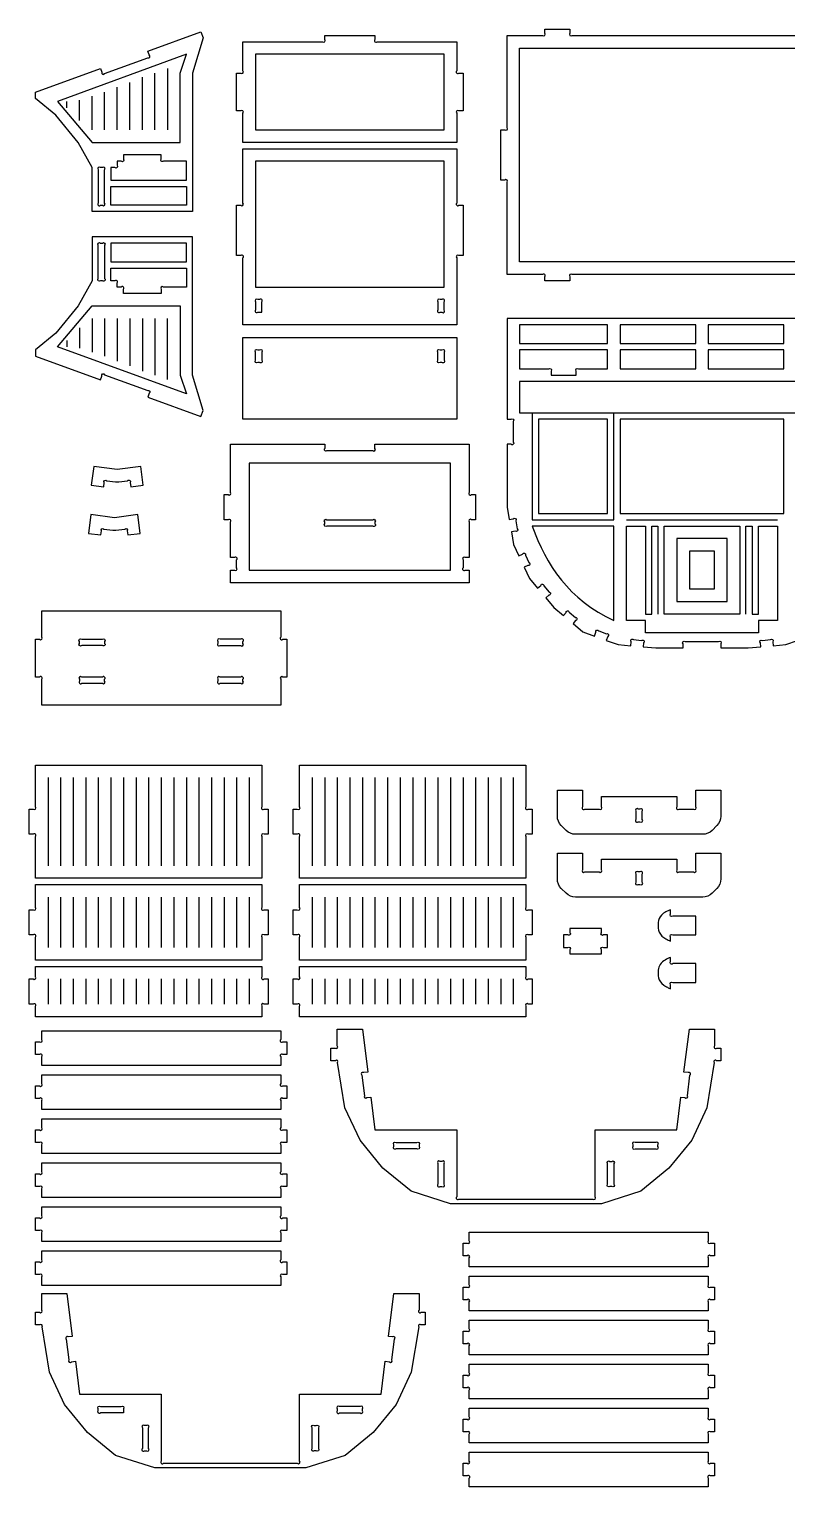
# Model space of a CAD drawing. Extents: x 44.7 to 113.5, y 14.9 to 72.8.
# Drawn here: x 44.7 to 74.9, y 14.9 to 72.8 of the extents above; entities that cross this region are included whole.
import ezdxf

# ---------------------------------------------------------------- set-up
doc = ezdxf.new("R2010")
doc.units = 0
doc.header["$MEASUREMENT"] = 0
doc.layers.get('0').update_dxf_attribs({"linetype": 'CONTINUOUS'})
doc.layers.add('ENGRAVE', color=1, linetype='CONTINUOUS')

msp = doc.modelspace()

# ---------------------------------------------------------------- linework, layer by layer
for points in [[(47.25, 65.562), (47.25, 67.312), (46.702, 68.309), (45.81, 69.39), (45, 70.062), (45, 70.312), (47.584, 71.253), (47.639, 71.101, 1), (47.752, 71.048), (49.466, 71.672, 1), (49.519, 71.785), (49.463, 71.937), (51.578, 72.706), (51.663, 72.471), (51.25, 71.062), (51.25, 65.562)], [(53.25, 68.312), (53.25, 69.474, 1), (53.161, 69.562), (53, 69.562), (53, 71.062), (53.161, 71.062, 1), (53.25, 71.151), (53.25, 72.312), (56.411, 72.312, 1), (56.5, 72.401), (56.5, 72.562), (58.5, 72.562), (58.5, 72.401, 1), (58.588, 72.312), (61.75, 72.312), (61.75, 71.151, 1), (61.838, 71.062), (62, 71.062), (62, 69.562), (61.838, 69.562, 1), (61.75, 69.474), (61.75, 68.312)], [(51, 66.812), (51, 67.562), (50.088, 67.562, -1), (50, 67.651), (50, 67.812), (48.5, 67.812), (48.5, 67.651, -1), (48.411, 67.562), (48.25, 67.562), (48.25, 67.401, -1), (48.161, 67.312), (48, 67.312), (48, 66.812)], [(53.25, 61.062), (53.25, 63.724, 1), (53.161, 63.812), (53, 63.812), (53, 65.812), (53.161, 65.812, 1), (53.25, 65.901), (53.25, 68.062), (61.75, 68.062), (61.75, 65.901, 1), (61.838, 65.812), (62, 65.812), (62, 63.812), (61.838, 63.812, 1), (61.75, 63.724), (61.75, 61.062)], [(47.5, 67.224), (47.5, 65.901, 1), (47.588, 65.812), (47.661, 65.812, 1), (47.75, 65.901), (47.75, 67.224, 1), (47.661, 67.312), (47.588, 67.312, 1)], [(47.25, 64.562), (47.25, 62.812), (46.702, 61.816), (45.81, 60.734), (45, 60.062), (45, 59.812), (47.584, 58.872), (47.639, 59.024, -1), (47.752, 59.076), (49.466, 58.453, -1), (49.519, 58.34), (49.463, 58.188), (51.578, 57.418), (51.663, 57.653), (51.25, 59.062), (51.25, 64.562)], [(47.75, 64.224), (47.75, 62.901, -1), (47.661, 62.812), (47.588, 62.812, -1), (47.5, 62.901), (47.5, 64.224, -1), (47.588, 64.312), (47.661, 64.312, -1)], [(51, 63.312), (51, 62.562), (50.088, 62.562, 1), (50, 62.474), (50, 62.312), (48.5, 62.312), (48.5, 62.474, 1), (48.411, 62.562), (48.25, 62.562), (48.25, 62.724, 1), (48.161, 62.812), (48, 62.812), (48, 63.312)], [(53.75, 61.974), (53.75, 61.651, 1), (53.838, 61.562), (54, 61.562), (54, 61.974, 1), (53.911, 62.062), (53.838, 62.062, 1)], [(61, 61.974), (61, 61.651, 1), (61.088, 61.562), (61.161, 61.562, 1), (61.25, 61.651), (61.25, 61.974, 1), (61.161, 62.062), (61.088, 62.062, 1)], [(54, 59.974), (54, 59.651, -1), (53.911, 59.562), (53.838, 59.562, -1), (53.75, 59.651), (53.75, 59.974, -1), (53.838, 60.062), (53.911, 60.062, -1)], [(61.088, 60.062), (61.161, 60.062, -1), (61.25, 59.974), (61.25, 59.651, -1), (61.161, 59.562), (61.088, 59.562, -1), (61, 59.651), (61, 59.974, -1)], [(64.25, 60.062), (64.25, 59.312), (65.411, 59.312, -1), (65.5, 59.224), (65.5, 59.062), (66.5, 59.062), (66.5, 59.224, -1), (66.588, 59.312), (67.75, 59.312), (67.75, 60.062)], [(52.75, 50.812), (52.75, 51.312), (52.911, 51.312, 1), (53, 51.401), (53, 51.724, 1), (52.911, 51.812), (52.75, 51.812), (52.75, 53.224, 1), (52.661, 53.312), (52.5, 53.312), (52.5, 54.312), (52.661, 54.312, 1), (52.75, 54.401), (52.75, 56.312), (56.5, 56.312), (56.5, 56.151, 1), (56.588, 56.062), (58.411, 56.062, 1), (58.5, 56.151), (58.5, 56.312), (62.25, 56.312), (62.25, 54.401, 1), (62.338, 54.312), (62.5, 54.312), (62.5, 53.312), (62.338, 53.312, 1), (62.25, 53.224), (62.25, 51.812), (62.088, 51.812, 1), (62, 51.724), (62, 51.401, 1), (62.088, 51.312), (62.25, 51.312), (62.25, 50.812)], [(48.316, 54.817), (48.666, 54.863, -1), (48.765, 54.787), (48.787, 54.627), (49.282, 54.692), (49.184, 55.436), (48.251, 55.313), (47.317, 55.436), (47.219, 54.692), (47.715, 54.627), (47.736, 54.787, -1), (47.835, 54.863), (48.185, 54.817)], [(48.202, 52.897), (48.552, 52.943, -1), (48.652, 52.867), (48.673, 52.707), (49.168, 52.772), (49.07, 53.516), (48.137, 53.393), (47.203, 53.516), (47.105, 52.772), (47.601, 52.707), (47.622, 52.867, -1), (47.721, 52.943), (48.071, 52.897)], [(56.588, 53.312), (58.411, 53.312, -1), (58.5, 53.224), (58.5, 53.151, -1), (58.411, 53.062), (56.588, 53.062, -1), (56.5, 53.151), (56.5, 53.224, -1)], [(45.25, 45.937), (45.25, 46.974, 1), (45.161, 47.062), (45, 47.062), (45, 48.562), (45.161, 48.562, 1), (45.25, 48.651), (45.25, 49.687), (54.75, 49.687), (54.75, 48.651, 1), (54.838, 48.562), (55, 48.562), (55, 47.062), (54.838, 47.062, 1), (54.75, 46.974), (54.75, 45.937)], [(46.838, 48.562), (47.661, 48.562, -1), (47.75, 48.474), (47.75, 48.401, -1), (47.661, 48.312), (46.838, 48.312, -1), (46.75, 48.401), (46.75, 48.474, -1)], [(52.338, 48.312), (53.161, 48.312, 1), (53.25, 48.401), (53.25, 48.474, 1), (53.161, 48.562), (52.338, 48.562, 1), (52.25, 48.474), (52.25, 48.401, 1)], [(46.838, 46.812), (47.661, 46.812, 1), (47.75, 46.901), (47.75, 46.974, 1), (47.661, 47.062), (46.838, 47.062, 1), (46.75, 46.974), (46.75, 46.901, 1)], [(53.161, 47.062), (52.338, 47.062, 1), (52.25, 46.974), (52.25, 46.901, 1), (52.338, 46.812), (53.161, 46.812, 1), (53.25, 46.901), (53.25, 46.974, 1)], [(45, 39.062), (45, 40.724, 1), (44.911, 40.812), (44.75, 40.812), (44.75, 41.812), (44.911, 41.812, 1), (45, 41.901), (45, 43.562), (54, 43.562), (54, 41.901, 1), (54.088, 41.812), (54.25, 41.812), (54.25, 40.812), (54.088, 40.812, 1), (54, 40.724), (54, 39.062)], [(55.5, 39.062), (55.5, 40.724, 1), (55.411, 40.812), (55.25, 40.812), (55.25, 41.812), (55.411, 41.812, 1), (55.5, 41.901), (55.5, 43.562), (64.5, 43.562), (64.5, 41.901, 1), (64.588, 41.812), (64.75, 41.812), (64.75, 40.812), (64.588, 40.812, 1), (64.5, 40.724), (64.5, 39.062)], [(65.75, 42.562), (66.75, 42.562), (66.75, 41.901, 1), (66.838, 41.812), (67.411, 41.812, 1), (67.5, 41.901), (67.5, 42.312), (70.5, 42.312), (70.5, 41.901, 1), (70.588, 41.812), (71.161, 41.812, 1), (71.25, 41.901), (71.25, 42.562), (72.25, 42.562), (72.25, 41.533, -0.198916), (72.094, 41.157), (71.906, 40.968, -0.198915), (71.529, 40.812), (66.47, 40.812, -0.198915), (66.094, 40.968), (65.906, 41.157, -0.198914), (65.75, 41.533)], [(68.875, 41.724), (68.875, 41.401, 1), (68.963, 41.312), (69.036, 41.312, 1), (69.125, 41.401), (69.125, 41.724, 1), (69.036, 41.812), (68.963, 41.812, 1)], [(65.75, 40.067), (66.75, 40.067), (66.75, 39.405, 1), (66.838, 39.317), (67.411, 39.317, 1), (67.5, 39.405), (67.5, 39.817), (70.5, 39.817), (70.5, 39.405, 1), (70.588, 39.317), (71.161, 39.317, 1), (71.25, 39.405), (71.25, 40.067), (72.25, 40.067), (72.25, 39.037, -0.198917), (72.094, 38.661), (71.906, 38.473, -0.198915), (71.529, 38.317), (66.47, 38.317, -0.198916), (66.094, 38.473), (65.906, 38.661, -0.198914), (65.75, 39.037)], [(68.875, 39.229), (68.875, 38.905, 1), (68.963, 38.817), (69.036, 38.817, 1), (69.125, 38.905), (69.125, 39.229, 1), (69.036, 39.317), (68.963, 39.317, 1)], [(45, 35.812), (45, 36.724, 1), (44.911, 36.812), (44.75, 36.812), (44.75, 37.812), (44.911, 37.812, 1), (45, 37.901), (45, 38.812), (54, 38.812), (54, 37.901, 1), (54.088, 37.812), (54.25, 37.812), (54.25, 36.812), (54.088, 36.812, 1), (54, 36.724), (54, 35.812)], [(55.5, 35.812), (55.5, 36.724, 1), (55.411, 36.812), (55.25, 36.812), (55.25, 37.812), (55.411, 37.812, 1), (55.5, 37.901), (55.5, 38.812), (64.5, 38.812), (64.5, 37.901, 1), (64.588, 37.812), (64.75, 37.812), (64.75, 36.812), (64.588, 36.812, 1), (64.5, 36.724), (64.5, 35.812)], [(71.25, 37.562), (70.338, 37.562, -1), (70.25, 37.651), (70.25, 37.812, 0.021616), (70.069, 37.728, 0.08231), (69.894, 37.598, 0.158207), (69.76, 37.303, 0.097463), (69.773, 37.001, 0.177471), (69.979, 36.709, 0.02745), (70.064, 36.655, 0.020909), (70.25, 36.562), (70.25, 36.724, -1), (70.338, 36.812), (71.25, 36.812)], [(66.25, 37.062), (66.25, 36.901, -1), (66.161, 36.812), (66, 36.812), (66, 36.312), (66.161, 36.312, -1), (66.25, 36.224), (66.25, 36.062), (67.5, 36.062), (67.5, 36.224, -1), (67.588, 36.312), (67.75, 36.312), (67.75, 36.812), (67.588, 36.812, -1), (67.5, 36.901), (67.5, 37.062)], [(45, 33.562), (45, 33.974, 1), (44.911, 34.062), (44.75, 34.062), (44.75, 35.062), (44.911, 35.062, 1), (45, 35.151), (45, 35.562), (54, 35.562), (54, 35.151, 1), (54.088, 35.062), (54.25, 35.062), (54.25, 34.062), (54.088, 34.062, 1), (54, 33.974), (54, 33.562)], [(55.5, 33.562), (55.5, 33.974, 1), (55.411, 34.062), (55.25, 34.062), (55.25, 35.062), (55.411, 35.062, 1), (55.5, 35.151), (55.5, 35.562), (64.5, 35.562), (64.5, 35.151, 1), (64.588, 35.062), (64.75, 35.062), (64.75, 34.062), (64.588, 34.062, 1), (64.5, 33.974), (64.5, 33.562)], [(71.25, 35.67), (70.338, 35.67, -1), (70.25, 35.758), (70.25, 35.92, 0.030229), (70.031, 35.814, 0.112837), (69.844, 35.641, 0.118473), (69.76, 35.411, 0.097463), (69.773, 35.108, 0.17747), (69.979, 34.817, 0.041119), (70.125, 34.73, 0.013939), (70.25, 34.67), (70.25, 34.831, -1), (70.338, 34.92), (71.25, 34.92)], [(67.5, 26.126), (61.5, 26.126), (59.934, 26.625), (58.818, 27.535), (57.905, 28.65), (57.306, 29.938), (57.012, 31.738, 1), (56.925, 31.812), (56.75, 31.812), (56.75, 32.312), (56.911, 32.312, 1), (56.999, 32.401), (57, 33.062), (58, 33.062), (58.215, 31.357), (58.054, 31.337, 1), (57.978, 31.238), (58.08, 30.421, 1), (58.179, 30.345), (58.339, 30.365), (58.5, 29.062), (61.75, 29.062), (61.75, 26.401, 1), (61.838, 26.312), (67.161, 26.312, 1), (67.25, 26.401), (67.25, 29.062), (70.5, 29.062), (70.661, 30.365), (70.821, 30.345, 1), (70.92, 30.421), (71.022, 31.238, 1), (70.945, 31.337), (70.785, 31.357), (71, 33.062), (72, 33.062), (72, 32.401, 1), (72.088, 32.312), (72.25, 32.312), (72.25, 31.812), (72.075, 31.812, 1), (71.988, 31.738), (71.693, 29.938), (71.095, 28.65), (70.181, 27.535), (69.066, 26.625)], [(45.25, 31.625), (45.25, 31.974, 1), (45.161, 32.062), (45, 32.062), (45, 32.562), (45.161, 32.562, 1), (45.25, 32.651), (45.25, 33), (54.75, 33), (54.75, 32.651, 1), (54.838, 32.562), (55, 32.562), (55, 32.062), (54.838, 32.062, 1), (54.75, 31.974), (54.75, 31.625)], [(45.25, 29.875), (45.25, 30.224, 1), (45.161, 30.312), (45, 30.312), (45, 30.812), (45.161, 30.812, 1), (45.25, 30.901), (45.25, 31.25), (54.75, 31.25), (54.75, 30.901, 1), (54.838, 30.812), (55, 30.812), (55, 30.312), (54.838, 30.312, 1), (54.75, 30.224), (54.75, 29.875)], [(45.25, 28.125), (45.25, 28.474, 1), (45.161, 28.562), (45, 28.562), (45, 29.062), (45.161, 29.062, 1), (45.25, 29.151), (45.25, 29.5), (54.75, 29.5), (54.75, 29.151, 1), (54.838, 29.062), (55, 29.062), (55, 28.562), (54.838, 28.562, 1), (54.75, 28.474), (54.75, 28.125)], [(59.338, 28.562), (60.161, 28.562, -1), (60.25, 28.474), (60.25, 28.401, -1), (60.161, 28.312), (59.338, 28.312, -1), (59.25, 28.401), (59.25, 28.474, -1)], [(68.838, 28.312), (69.661, 28.312, 1), (69.75, 28.401), (69.75, 28.474, 1), (69.661, 28.562), (68.838, 28.562, 1), (68.75, 28.474), (68.75, 28.401, 1)], [(61, 27.724), (61, 26.901, 1), (61.088, 26.812), (61.161, 26.812, 1), (61.25, 26.901), (61.25, 27.724, 1), (61.161, 27.812), (61.088, 27.812, 1)], [(68, 27.724), (68, 26.901, -1), (67.911, 26.812), (67.838, 26.812, -1), (67.75, 26.901), (67.75, 27.724, -1), (67.838, 27.812), (67.911, 27.812, -1)], [(45.25, 26.375), (45.25, 26.724, 1), (45.161, 26.812), (45, 26.812), (45, 27.312), (45.161, 27.312, 1), (45.25, 27.401), (45.25, 27.75), (54.75, 27.75), (54.75, 27.401, 1), (54.838, 27.312), (55, 27.312), (55, 26.812), (54.838, 26.812, 1), (54.75, 26.724), (54.75, 26.375)], [(45.25, 24.625), (45.25, 24.974, 1), (45.161, 25.062), (45, 25.062), (45, 25.562), (45.161, 25.562, 1), (45.25, 25.651), (45.25, 26), (54.75, 26), (54.75, 25.651, 1), (54.838, 25.562), (55, 25.562), (55, 25.062), (54.838, 25.062, 1), (54.75, 24.974), (54.75, 24.625)], [(62.25, 23.625), (62.25, 23.974, 1), (62.161, 24.062), (62, 24.062), (62, 24.562), (62.161, 24.562, 1), (62.25, 24.651), (62.25, 25), (71.75, 25), (71.75, 24.651, 1), (71.838, 24.562), (72, 24.562), (72, 24.062), (71.838, 24.062, 1), (71.75, 23.974), (71.75, 23.625)], [(45.25, 22.875), (45.25, 23.224, 1), (45.161, 23.312), (45, 23.312), (45, 23.812), (45.161, 23.812, 1), (45.25, 23.901), (45.25, 24.25), (54.75, 24.25), (54.75, 23.901, 1), (54.838, 23.812), (55, 23.812), (55, 23.312), (54.838, 23.312, 1), (54.75, 23.224), (54.75, 22.875)], [(62.25, 21.875), (62.25, 22.224, 1), (62.161, 22.312), (62, 22.312), (62, 22.812), (62.161, 22.812, 1), (62.25, 22.901), (62.25, 23.25), (71.75, 23.25), (71.75, 22.901, 1), (71.838, 22.812), (72, 22.812), (72, 22.312), (71.838, 22.312, 1), (71.75, 22.224), (71.75, 21.875)], [(55.75, 15.626), (49.75, 15.626), (48.184, 16.125), (47.068, 17.035), (46.155, 18.15), (45.556, 19.438), (45.262, 21.238, 1), (45.175, 21.312), (45, 21.312), (45, 21.812), (45.161, 21.812, 1), (45.249, 21.901), (45.25, 22.562), (46.25, 22.562), (46.465, 20.857), (46.305, 20.837, 1), (46.228, 20.738), (46.33, 19.921, 1), (46.429, 19.845), (46.589, 19.865), (46.75, 18.562), (50, 18.562), (50, 15.901, 1), (50.088, 15.812), (55.411, 15.812, 1), (55.5, 15.901), (55.5, 18.562), (58.75, 18.562), (58.911, 19.865), (59.071, 19.845, 1), (59.17, 19.921), (59.272, 20.738, 1), (59.195, 20.837), (59.035, 20.857), (59.25, 22.562), (60.25, 22.562), (60.25, 21.901, 1), (60.338, 21.812), (60.5, 21.812), (60.5, 21.312), (60.325, 21.312, 1), (60.238, 21.238), (59.943, 19.438), (59.345, 18.15), (58.431, 17.035), (57.316, 16.125)], [(62.25, 20.125), (62.25, 20.474, 1), (62.161, 20.562), (62, 20.562), (62, 21.062), (62.161, 21.062, 1), (62.25, 21.151), (62.25, 21.5), (71.75, 21.5), (71.75, 21.151, 1), (71.838, 21.062), (72, 21.062), (72, 20.562), (71.838, 20.562, 1), (71.75, 20.474), (71.75, 20.125)], [(62.25, 18.375), (62.25, 18.724, 1), (62.161, 18.812), (62, 18.812), (62, 19.312), (62.161, 19.312, 1), (62.25, 19.401), (62.25, 19.75), (71.75, 19.75), (71.75, 19.401, 1), (71.838, 19.312), (72, 19.312), (72, 18.812), (71.838, 18.812, 1), (71.75, 18.724), (71.75, 18.375)], [(47.588, 18.062), (48.411, 18.062, -1), (48.5, 17.974), (48.5, 17.812), (47.588, 17.812, -1), (47.5, 17.901), (47.5, 17.974, -1)], [(57.911, 18.062), (57.088, 18.062, 1), (57, 17.974), (57, 17.901, 1), (57.088, 17.812), (57.911, 17.812, 1), (58, 17.901), (58, 17.974, 1)], [(62.25, 16.625), (62.25, 16.974, 1), (62.161, 17.062), (62, 17.062), (62, 17.562), (62.161, 17.562, 1), (62.25, 17.651), (62.25, 18), (71.75, 18), (71.75, 17.651, 1), (71.838, 17.562), (72, 17.562), (72, 17.062), (71.838, 17.062, 1), (71.75, 16.974), (71.75, 16.625)], [(49.25, 17.224), (49.25, 16.401, 1), (49.338, 16.312), (49.411, 16.312, 1), (49.5, 16.401), (49.5, 17.224, 1), (49.411, 17.312), (49.338, 17.312, 1)], [(56.25, 17.224), (56.25, 16.401, -1), (56.161, 16.312), (56.088, 16.312, -1), (56, 16.401), (56, 17.224, -1), (56.088, 17.312), (56.161, 17.312, -1)], [(62.25, 14.875), (62.25, 15.224, 1), (62.161, 15.312), (62, 15.312), (62, 15.812), (62.161, 15.812, 1), (62.25, 15.901), (62.25, 16.25), (71.75, 16.25), (71.75, 15.901, 1), (71.838, 15.812), (72, 15.812), (72, 15.312), (71.838, 15.312, 1), (71.75, 15.224), (71.75, 14.875)]]:
    msp.add_lwpolyline(points, format="xyb", close=True)
for points in [[(76.161, 63.062), (66.338, 63.062, 1), (66.25, 62.974), (66.25, 62.812), (65.25, 62.812), (65.25, 62.974, 1), (65.161, 63.062), (63.75, 63.062), (63.75, 66.724, 1), (63.661, 66.812), (63.5, 66.812), (63.5, 68.812), (63.661, 68.812, 1), (63.75, 68.901), (63.75, 72.562), (65.161, 72.562, 1), (65.25, 72.651), (65.25, 72.812), (66.25, 72.812), (66.25, 72.651, 1), (66.338, 72.562), (76.161, 72.562, 1)], [(79.25, 61.312), (63.75, 61.312), (63.75, 57.312), (63.911, 57.312, -1), (64, 57.224), (64, 56.401, -1), (63.911, 56.312), (63.75, 56.312), (63.75, 53.812), (63.837, 53.32), (63.996, 53.348, -1), (64.098, 53.276), (64.154, 52.958, -1), (64.083, 52.856), (63.923, 52.827), (64.01, 52.335), (64.222, 51.882), (64.368, 51.95, -1), (64.485, 51.908), (64.622, 51.615, -1), (64.579, 51.497), (64.433, 51.429), (64.644, 50.976), (64.966, 50.593), (65.09, 50.696, -1), (65.214, 50.686), (65.422, 50.438, -1), (65.411, 50.313), (65.287, 50.21), (65.609, 49.826), (65.992, 49.505), (66.095, 49.629, -1), (66.22, 49.64), (66.468, 49.432, -1), (66.478, 49.307), (66.375, 49.184), (66.758, 48.862), (67.227, 48.691), (67.283, 48.843, -1), (67.396, 48.896), (67.7, 48.785, -1), (67.753, 48.672), (67.697, 48.52), (68.167, 48.349), (68.665, 48.306), (68.679, 48.467, -1), (68.775, 48.547), (69.097, 48.519, -1), (69.177, 48.423), (69.163, 48.262), (69.661, 48.219), (70.75, 48.219), (70.75, 48.38, -1), (70.838, 48.469), (72.161, 48.469, -1), (72.25, 48.38), (72.25, 48.219), (73.338, 48.219), (73.836, 48.262), (73.822, 48.423, -1), (73.902, 48.519), (74.224, 48.547, -1), (74.32, 48.467), (74.334, 48.306), (74.832, 48.349), (75.302, 48.52)]]:
    msp.add_lwpolyline(points, format="xyb")
for points in [[(48, 65.812), (48, 66.562), (51, 66.562), (51, 65.812)], [(48, 64.312), (48, 63.562), (51, 63.562), (51, 64.312)], [(67.75, 60.312), (67.75, 61.062), (64.25, 61.062), (64.25, 60.312)], [(71.25, 60.312), (71.25, 61.062), (68.25, 61.062), (68.25, 60.312)], [(74.75, 60.312), (74.75, 61.062), (71.75, 61.062), (71.75, 60.312)], [(53.25, 57.312), (53.25, 60.562), (61.75, 60.562), (61.75, 57.312)], [(68.25, 60.062), (68.25, 59.312), (71.25, 59.312), (71.25, 60.062)], [(71.75, 60.062), (71.75, 59.312), (74.75, 59.312), (74.75, 60.062)], [(65, 57.312), (65, 53.562), (67.75, 53.562), (67.75, 57.312)], [(68.25, 57.312), (68.25, 53.562), (74.75, 53.562), (74.75, 57.312)]]:
    msp.add_lwpolyline(points, close=True)
at = {"layer": 'ENGRAVE'}
for points in [[(64.25, 63.562), (64.25, 72.062), (78.25, 72.062), (78.25, 63.562)], [(50.75, 68.312), (50.75, 71.062), (51, 71.812), (45.875, 69.937), (47.25, 68.312)], [(61.25, 71.812), (53.75, 71.812), (53.75, 68.812), (61.25, 68.812)], [(61.25, 67.562), (53.75, 67.562), (53.75, 62.562), (61.25, 62.562)], [(50.75, 61.812), (50.75, 59.062), (51, 58.312), (45.875, 60.187), (47.25, 61.812)], [(78.75, 58.812), (64.25, 58.812), (64.25, 57.562), (78.75, 57.562)], [(61.5, 55.562), (53.5, 55.562), (53.5, 51.312), (61.5, 51.312)], [(64.75, 53.062), (64.975, 52.494), (65.102, 52.216), (65.239, 51.943), (65.388, 51.676), (65.548, 51.416), (65.722, 51.163), (65.909, 50.917), (66.111, 50.68), (66.328, 50.452), (66.561, 50.234), (66.812, 50.026), (67.08, 49.829), (67.367, 49.644), (67.673, 49.472), (68, 49.312), (68, 53.062)], [(70, 53.062), (73, 53.062), (73, 49.562), (70, 49.562)], [(70.5, 52.562), (70.5, 50.062), (72.5, 50.062), (72.5, 52.562)], [(71, 52.062), (71, 50.562), (72, 50.562), (72, 52.062)]]:
    msp.add_lwpolyline(points, close=True, dxfattribs=at)
for points in [[(48.75, 68.812), (48.75, 70.687)], [(49.25, 68.812), (49.25, 70.899)], [(49.75, 68.812), (49.75, 71.062)], [(50.25, 71.242), (50.25, 68.812)], [(47.25, 68.812), (47.25, 70.147)], [(47.75, 68.812), (47.75, 70.312)], [(48.25, 68.812), (48.25, 70.509)], [(46.25, 69.687), (46.25, 69.937)], [(46.75, 69.187), (46.75, 69.99)], [(46.75, 60.937), (46.75, 60.135)], [(47.25, 61.312), (47.25, 59.978)], [(47.75, 61.312), (47.75, 59.812)], [(48.25, 61.312), (48.25, 59.616)], [(48.75, 61.312), (48.75, 59.437)], [(49.25, 61.312), (49.25, 59.225)], [(49.75, 61.312), (49.75, 59.062)], [(50.25, 58.883), (50.25, 61.312)], [(46.25, 60.437), (46.25, 60.187)], [(64.75, 57.562), (64.75, 53.312), (68, 53.312), (68, 57.562)], [(68.5, 53.312), (74.5, 53.312)], [(73.25, 49.562), (73.25, 53.062), (73.5, 53.062), (73.5, 49.562), (73.75, 49.562), (73.75, 53.062), (74.5, 53.062), (74.5, 49.312), (73.75, 49.312), (73.75, 48.812), (69.25, 48.812), (69.25, 49.312), (68.5, 49.312), (68.5, 53.062), (69.25, 53.062), (69.25, 49.562), (69.5, 49.562), (69.5, 53.062), (69.75, 53.062), (69.75, 49.562)], [(45.5, 43.062), (45.5, 39.562)], [(46, 43.062), (46, 39.562)], [(46.5, 43.062), (46.5, 39.562)], [(47, 43.062), (47, 39.562)], [(47.5, 43.062), (47.5, 39.562)], [(48, 43.062), (48, 39.562)], [(48.5, 43.062), (48.5, 39.562)], [(49, 43.062), (49, 39.562)], [(49.5, 43.062), (49.5, 39.562)], [(50, 43.062), (50, 39.562)], [(50.5, 43.062), (50.5, 39.562)], [(51, 43.062), (51, 39.562)], [(51.5, 43.062), (51.5, 39.562)], [(52, 43.062), (52, 39.562)], [(52.5, 43.062), (52.5, 39.562)], [(53, 43.062), (53, 39.562)], [(53.5, 43.062), (53.5, 39.562)], [(56, 43.062), (56, 39.562)], [(56.5, 43.062), (56.5, 39.562)], [(57, 43.062), (57, 39.562)], [(57.5, 43.062), (57.5, 39.562)], [(58, 43.062), (58, 39.562)], [(58.5, 43.062), (58.5, 39.562)], [(59, 43.062), (59, 39.562)], [(59.5, 43.062), (59.5, 39.562)], [(60, 43.062), (60, 39.562)], [(60.5, 43.062), (60.5, 39.562)], [(61, 43.062), (61, 39.562)], [(61.5, 43.062), (61.5, 39.562)], [(62, 43.062), (62, 39.562)], [(62.5, 43.062), (62.5, 39.562)], [(63, 43.062), (63, 39.562)], [(63.5, 43.062), (63.5, 39.562)], [(64, 43.062), (64, 39.562)], [(45.5, 38.312), (45.5, 36.312)], [(46, 38.312), (46, 36.312)], [(46.5, 38.312), (46.5, 36.312)], [(47, 38.312), (47, 36.312)], [(47.5, 38.312), (47.5, 36.312)], [(48, 38.312), (48, 36.312)], [(48.5, 38.312), (48.5, 36.312)], [(49, 38.312), (49, 36.312)], [(49.5, 38.312), (49.5, 36.312)], [(50, 38.312), (50, 36.312)], [(50.5, 38.312), (50.5, 36.312)], [(51, 38.312), (51, 36.312)], [(51.5, 38.312), (51.5, 36.312)], [(52, 38.312), (52, 36.312)], [(52.5, 38.312), (52.5, 36.312)], [(53, 38.312), (53, 36.312)], [(53.5, 38.312), (53.5, 36.312)], [(56, 38.312), (56, 36.312)], [(56.5, 38.312), (56.5, 36.312)], [(57, 38.312), (57, 36.312)], [(57.5, 38.312), (57.5, 36.312)], [(58, 38.312), (58, 36.312)], [(58.5, 38.312), (58.5, 36.312)], [(59, 38.312), (59, 36.312)], [(59.5, 38.312), (59.5, 36.312)], [(60, 38.312), (60, 36.312)], [(60.5, 38.312), (60.5, 36.312)], [(61, 38.312), (61, 36.312)], [(61.5, 38.312), (61.5, 36.312)], [(62, 38.312), (62, 36.312)], [(62.5, 38.312), (62.5, 36.312)], [(63, 38.312), (63, 36.312)], [(63.5, 38.312), (63.5, 36.312)], [(64, 38.312), (64, 36.312)], [(45.5, 35.062), (45.5, 34.062)], [(46, 35.062), (46, 34.062)], [(46.5, 35.062), (46.5, 34.062)], [(47, 35.062), (47, 34.062)], [(47.5, 35.062), (47.5, 34.062)], [(48, 35.062), (48, 34.062)], [(48.5, 35.062), (48.5, 34.062)], [(49, 35.062), (49, 34.062)], [(49.5, 35.062), (49.5, 34.062)], [(50, 35.062), (50, 34.062)], [(50.5, 35.062), (50.5, 34.062)], [(51, 35.062), (51, 34.062)], [(51.5, 35.062), (51.5, 34.062)], [(52, 35.062), (52, 34.062)], [(52.5, 35.062), (52.5, 34.062)], [(53, 35.062), (53, 34.062)], [(53.5, 35.062), (53.5, 34.062)], [(56, 35.062), (56, 34.062)], [(56.5, 35.062), (56.5, 34.062)], [(57, 35.062), (57, 34.062)], [(57.5, 35.062), (57.5, 34.062)], [(58, 35.062), (58, 34.062)], [(58.5, 35.062), (58.5, 34.062)], [(59, 35.062), (59, 34.062)], [(59.5, 35.062), (59.5, 34.062)], [(60, 35.062), (60, 34.062)], [(60.5, 35.062), (60.5, 34.062)], [(61, 35.062), (61, 34.062)], [(61.5, 35.062), (61.5, 34.062)], [(62, 35.062), (62, 34.062)], [(62.5, 35.062), (62.5, 34.062)], [(63, 35.062), (63, 34.062)], [(63.5, 35.062), (63.5, 34.062)], [(64, 35.062), (64, 34.062)]]:
    msp.add_lwpolyline(points, dxfattribs=at)

doc.saveas('drawing.dxf')
